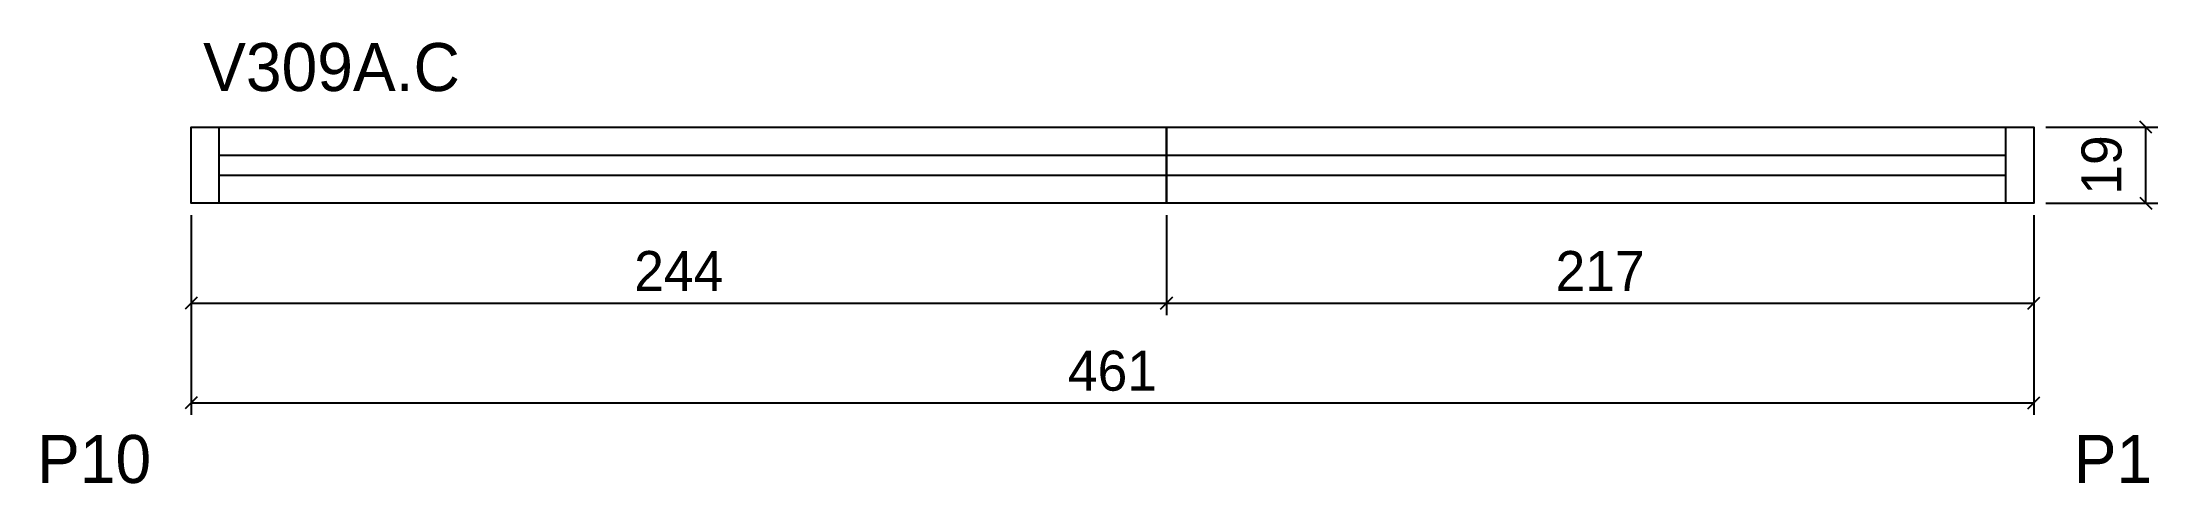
# Model space of a CAD drawing. Extents: x -37 to 492, y -89 to 21.
import ezdxf
from ezdxf.enums import TextEntityAlignment as Align

# ---------------------------------------------------------------- set-up
doc = ezdxf.new("R2010")
doc.units = 0
for name, color, linetype in [('5', 5, 'Continuous'), ('COTA', 241, 'Continuous'), ('NOMENCLATURA', 7, 'Continuous'), ('Painéis', 200, 'Continuous'), ('SARR_2.2x7', 40, 'Continuous')]:
    doc.layers.add(name, color=color, linetype=linetype)
doc.dimstyles.new('PAINEL', dxfattribs={"dimtxt": 10, "dimasz": 3, "dimexe": 3, "dimexo": 3, "dimgap": 3, "dimtad": 1, "dimblk": 'OBLIQUE', "dimblk1": 'OBLIQUE', "dimcen": 2.5, "dimclrd": 4, "dimclre": 4, "dimclrt": 240, "dimazin": 3, "dimtfac": 1, "dimtmove": 0, "dimatfit": 3})

# ---------------------------------------------------------------- blocks, each defined once
blk = doc.blocks.new('_OBLIQUE')
at = {"color": 0, "linetype": 'BYBLOCK'}
blk.add_line((-0.5, -0.5), (0.5, 0.5), dxfattribs=at)

msp = doc.modelspace()

# ---------------------------------------------------------------- linework, layer by layer
at = {"layer": 'Painéis'}
msp.add_line((244, -19), (244, 0), dxfattribs=at)
for points in [[(244, -19), (0, -19), (0, 0), (244, 0), (244, -19)], [(244, 0), (461, 0), (461, -19), (244, -19), (244, 0)]]:
    msp.add_lwpolyline(points, close=True, dxfattribs=at)
at = {"layer": 'SARR_2.2x7'}
for p, q in [((7, -19), (7, 0)), ((454, -19), (454, 0)), ((7, -7), (454, -7)), ((7, -12), (454, -12))]:
    msp.add_line(p, q, dxfattribs=at)

# ---------------------------------------------------------------- texts
at = {"layer": '5'}
msp.add_text('P10', height=12, dxfattribs=at).set_placement((-10, -89), align=Align.RIGHT)
msp.add_text('P1', height=12, dxfattribs=at).set_placement((471, -89))
at = {"layer": 'NOMENCLATURA'}
msp.add_text('V309A.C', height=12, dxfattribs=at).set_placement((3, 9))

# ---------------------------------------------------------------- dimensions: what is measured, and where the dimension line sits
at = {"layer": 'COTA'}
msp.add_linear_dim(base=(489, -19), p1=(461, -19), p2=(461, 0), angle=90, dimstyle='PAINEL', dxfattribs=at).render()
for base, p1, p2 in [((0, -44), (0, -19), (244, -19)), ((0, -69), (0, -19), (461, -19)), ((244, -44), (244, -19), (461, -19))]:
    msp.add_linear_dim(base=base, p1=p1, p2=p2, dimstyle='PAINEL', dxfattribs=at).render()

doc.saveas('drawing.dxf')
